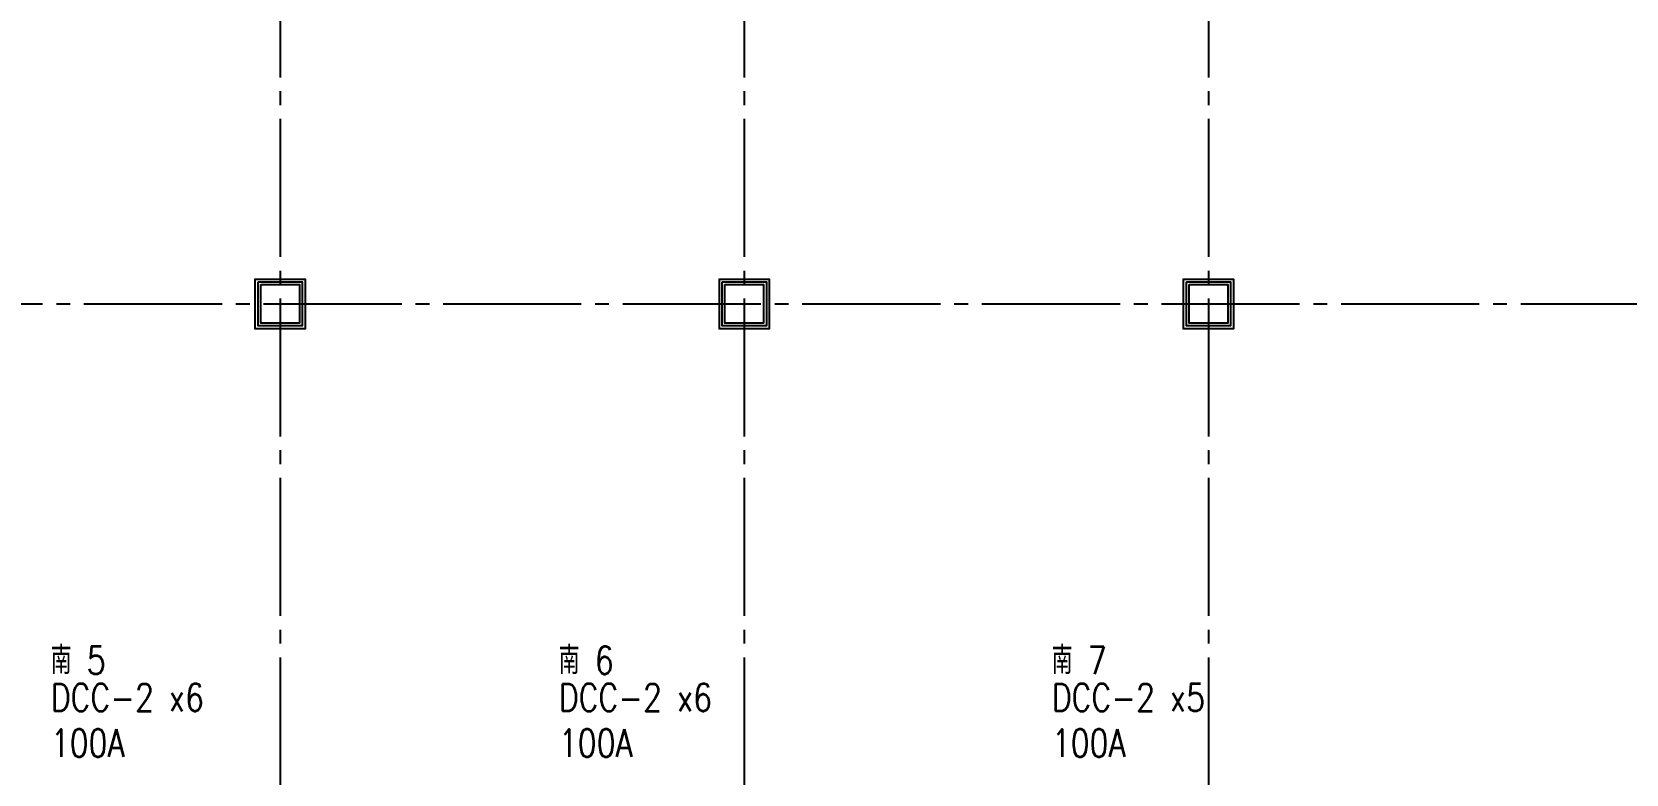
# Model space of a CAD drawing. Extents: x -18489 to 195597, y -1599 to 112111.
# Drawn here: x 4711 to 7596, y 649 to 1992 of the extents above; entities that cross this region are included whole.
import ezdxf
from ezdxf.enums import TextEntityAlignment as Align

# ---------------------------------------------------------------- set-up
doc = ezdxf.new("R2010")
doc.units = 0
doc.header["$LTSCALE"] = 100
doc.linetypes.add('X-S-FAB-L10$0$COL-CEN-LIN', pattern=[3.25, 2.5, -0.25, 0.25, -0.25])
for name, color, linetype in [('188K-SM-03-F10-ARCH-PA-Y2257103$0$K-AREA', 53, 'Continuous'), ('188K-SM-03-F10-ARCH-PA-Y2257103$0$K-AREA-細區', 53, 'Continuous'), ('188K-SM-03-F10-ARCH-PA-Y2257103$0$K-P1S-4.2-單抗', 53, 'Continuous'), ('188K-SM-07-F10-MECH-CR PIPE-Y2257103$0$00_閥站分組', 1, 'Continuous'), ('X-S-FAB-L10$0$0-DIM-TXT', 8, 'Continuous'), ('X-S-FAB-L10$0$BLOCK', 8, 'Continuous'), ('X-S-FAB-L10$0$CCL', 8, 'X-S-FAB-L10$0$COL-CEN-LIN'), ('X-S-FAB-L10$0$COL-S', 8, 'Continuous')]:
    doc.layers.add(name, color=color, linetype=linetype)
doc.styles.add('188K-SM-07-F10-MECH-CR PIPE-Y2257103$0$XFM1Q20-200k$0$12P7-XCM2P10$0$AA-TXT', font='simplex.shx', dxfattribs={"bigfont": 'china.shx'})
doc.styles.add('X-S-FAB-L10$0$CHINA', font='simplex.shx', dxfattribs={"width": 0.75, "bigfont": 'chineset.shx'})
doc.styles.add('X-S-FAB-L10$0$Standard', font='', dxfattribs={"width": 0.8})
doc.styles.add('X-S-FAB-L10$0$TG_NOTE_TEXT', font='simplex.shx', dxfattribs={"width": 0.75, "bigfont": 'chineset.shx'})
doc.styles.get('X-S-FAB-L10$0$Standard').set_extended_font_data('Microsoft JhengHei')

# ---------------------------------------------------------------- blocks, each defined once
blk = doc.blocks.new('X-S-FAB-L10$0$FAB2-L05')
at = {"layer": 'X-S-FAB-L10$0$CCL'}
for p, q in [((-21000, 11005), (-21000, 0)), ((-20160, 11005), (-20160, 0)), ((-19320, 11005), (-19320, 0)), ((-26880, 2220), (1210, 2220))]:
    blk.add_line(p, q, dxfattribs=at)
at = {"layer": 'X-S-FAB-L10$0$COL-S'}
for points in [[(-21035, 2255), (-20965, 2255), (-20965, 2185), (-21035, 2185)], [(-20195, 2255), (-20125, 2255), (-20125, 2185), (-20195, 2185)], [(-19355, 2255), (-19285, 2255), (-19285, 2185), (-19355, 2185)]]:
    blk.add_lwpolyline(points, close=True, dxfattribs=at)
blk = doc.blocks.new('X-S-FAB-L10')
at = {"layer": 'X-S-FAB-L10$0$COL-S'}
for p, q in [((5125, 1535), (5195, 1535)), ((5125, 1465), (5125, 1535)), ((5195, 1535), (5195, 1465)), ((5965, 1535), (6035, 1535)), ((5965, 1465), (5965, 1535)), ((6035, 1535), (6035, 1465)), ((6805, 1535), (6875, 1535)), ((6805, 1465), (6805, 1535)), ((6875, 1535), (6875, 1465)), ((5195, 1465), (5125, 1465)), ((6035, 1465), (5965, 1465)), ((6875, 1465), (6805, 1465))]:
    blk.add_line(p, q, dxfattribs=at)
at = {"layer": 'X-S-FAB-L10$0$BLOCK'}
blk.add_blockref('X-S-FAB-L10$0$FAB2-L05', (26160, -720), dxfattribs=at)
at = {"style": 'X-S-FAB-L10$0$TG_NOTE_TEXT', "width": 0.5, "flags": 1}
for p in [(7463.301, 9020), (18268.251, 8649), (11197.77, 4800.167), (16485.801, 4800.167), (25420.27, 2635), (13360, 320.001, 0), (7463.301, -33.333)]:
    blk.add_attdef('WH', text='', height=20, dxfattribs=at).set_placement(p, align=Align.BOTTOM_LEFT)
at = {"width": 0.5}
for style, p in [('X-S-FAB-L10$0$TG_NOTE_TEXT', (7585, 9020)), ('X-S-FAB-L10$0$TG_NOTE_TEXT', (18389.95, 8649)), ('X-S-FAB-L10$0$TG_NOTE_TEXT', (11117.5, 4813.5)), ('X-S-FAB-L10$0$TG_NOTE_TEXT', (16607.5, 4813.5)), ('X-S-FAB-L10$0$TG_NOTE_TEXT', (25350, 2635)), ('X-S-FAB-L10$0$Standard', (13129.375, 325.001, 0)), ('X-S-FAB-L10$0$TG_NOTE_TEXT', (7585, -20))]:
    blk.add_attdef('DESC', text='', height=10, dxfattribs=dict(at, style=style)).set_placement(p, align=Align.BOTTOM_LEFT)
for tag, style, p in [('TYPE', 'X-S-FAB-L10$0$TG_NOTE_TEXT', (7619.286, 9020)), ('NO', 'X-S-FAB-L10$0$TG_NOTE_TEXT', (7650.095, 9020)), ('TYPE', 'X-S-FAB-L10$0$TG_NOTE_TEXT', (18424.236, 8649)), ('NO', 'X-S-FAB-L10$0$TG_NOTE_TEXT', (18455.045, 8649)), ('NO', 'X-S-FAB-L10$0$TG_NOTE_TEXT', (11088.595, 4813.5)), ('TYPE', 'X-S-FAB-L10$0$TG_NOTE_TEXT', (11151.786, 4813.5)), ('TYPE', 'X-S-FAB-L10$0$TG_NOTE_TEXT', (16641.786, 4813.5)), ('NO', 'X-S-FAB-L10$0$TG_NOTE_TEXT', (16672.595, 4813.5)), ('NO', 'X-S-FAB-L10$0$TG_NOTE_TEXT', (25313, 2635)), ('TYPE', 'X-S-FAB-L10$0$TG_NOTE_TEXT', (25350, 2635)), ('NO', 'X-S-FAB-L10$0$Standard', (13100, 320.001, 0)), ('TYPE', 'X-S-FAB-L10$0$Standard', (13129.375, 320.001, 0)), ('TYPE', 'X-S-FAB-L10$0$TG_NOTE_TEXT', (7619.286, -20)), ('NO', 'X-S-FAB-L10$0$TG_NOTE_TEXT', (7650.095, -20))]:
    blk.add_attdef(tag, text='', height=10, dxfattribs=dict(at, style=style)).set_placement(p, align=Align.BOTTOM_RIGHT)
at = {"style": 'X-S-FAB-L10$0$TG_NOTE_TEXT', "width": 0.5, "flags": 1}
for rotation, p in [(180, (43, 7480)), (180, (943, 7480)), (90, (24310, 3717.77)), (270, (17080, 1711.699))]:
    blk.add_attdef('WH', text='', height=20, rotation=rotation, dxfattribs=at).set_placement(p, align=Align.BOTTOM_LEFT)
at = {"width": 0.5}
for rotation, style, p in [(180, 'X-S-FAB-L10$0$Standard', (317.625, 7480)), (180, 'X-S-FAB-L10$0$Standard', (1217.625, 7480)), (90, 'X-S-FAB-L10$0$TG_NOTE_TEXT', (24310, 3647.5)), (270, 'X-S-FAB-L10$0$TG_NOTE_TEXT', (17080, 1605))]:
    blk.add_attdef('DESC', text='', height=10, rotation=rotation, dxfattribs=dict(at, style=style)).set_placement(p, align=Align.BOTTOM_LEFT)
for tag, rotation, style, p in [('TYPE', 180, 'X-S-FAB-L10$0$Standard', (317.625, 7480)), ('NO', 180, 'X-S-FAB-L10$0$Standard', (347, 7480)), ('TYPE', 180, 'X-S-FAB-L10$0$Standard', (1217.625, 7480)), ('NO', 180, 'X-S-FAB-L10$0$Standard', (1247, 7480)), ('TYPE', 90, 'X-S-FAB-L10$0$TG_NOTE_TEXT', (24310, 3647.5)), ('NO', 90, 'X-S-FAB-L10$0$TG_NOTE_TEXT', (24310, 3610.5)), ('TYPE', 270, 'X-S-FAB-L10$0$TG_NOTE_TEXT', (17080, 1605)), ('NO', 270, 'X-S-FAB-L10$0$TG_NOTE_TEXT', (17080, 1573))]:
    blk.add_attdef(tag, text='', height=10, rotation=rotation, dxfattribs=dict(at, style=style)).set_placement(p, align=Align.BOTTOM_RIGHT)
at = {"layer": 'X-S-FAB-L10$0$0-DIM-TXT', "style": 'X-S-FAB-L10$0$CHINA', "width": 0.75}
for p in [(667.414, 7855.1, -2689.4), (22627.353, 6728.814), (25644.722, 6728.814), (24778.787, 5569.051), (1118.252, 4980), (417.801, 4594.623), (23874.84, 4355), (22927.43, 4330.122), (23749.869, 3901.367), (417.801, 3765.236), (1118.252, 3730), (417.801, 3115.79), (536.882, 2227.832), (16908.994, 1782.652), (888.445, 880.466), (16977.43, 750), (18878.841, 750), (25641.221, 553.233), (21364.03, 526.894)]:
    blk.add_attdef('HIG', text='', height=80, dxfattribs=at).set_placement(p, align=Align.MIDDLE_LEFT)
blk = doc.blocks.new('188K-SM-07-F10-MECH-CR PIPE-Y2257103')
at = {"layer": '188K-SM-07-F10-MECH-CR PIPE-Y2257103$0$00_閥站分組', "style": '188K-SM-07-F10-MECH-CR PIPE-Y2257103$0$XFM1Q20-200k$0$12P7-XCM2P10$0$AA-TXT', "width": 0.8}
for s, p in [('南 5', (4744.65, 854.959)), ('南 6', (5664.087, 854.959)), ('南 7', (6556.2, 854.959)), ('DCC-2 x6', (4744.65, 787.459)), ('DCC-2 x6', (5664.087, 787.459)), ('DCC-2 x5', (6556.2, 787.459)), ('100A', (4744.65, 704.816)), ('100A', (5664.087, 704.816)), ('100A', (6556.2, 704.816))]:
    blk.add_text(s, height=50, dxfattribs=at).set_placement(p, align=Align.MIDDLE_LEFT)
blk = doc.blocks.new('188K-SM-03-F10-ARCH-PA-Y2257103')
at = {"layer": '188K-SM-03-F10-ARCH-PA-Y2257103$0$K-AREA', "color": 1, "const_width": 3}
for points in [[(5115, 1545), (5205, 1545), (5205, 1455), (5115, 1455)], [(5955, 1545), (6045, 1545), (6045, 1455), (5955, 1455)], [(6795, 1545), (6885, 1545), (6885, 1455), (6795, 1455)]]:
    blk.add_lwpolyline(points, close=True, dxfattribs=at)
at = {"layer": '188K-SM-03-F10-ARCH-PA-Y2257103$0$K-AREA-細區', "const_width": 1}
for points in [[(5115, 1545), (5205, 1545), (5205, 1455), (5115, 1455)], [(5955, 1545), (6045, 1545), (6045, 1455), (5955, 1455)], [(6795, 1545), (6885, 1545), (6885, 1455), (6795, 1455)]]:
    blk.add_lwpolyline(points, close=True, dxfattribs=at)
at = {"layer": '188K-SM-03-F10-ARCH-PA-Y2257103$0$K-P1S-4.2-單抗'}
for points in [[(5115, 1545), (5205, 1545), (5205, 1455), (5115, 1455)], [(5120, 1540), (5200, 1540), (5200, 1460), (5120, 1460)], [(5955, 1545), (6045, 1545), (6045, 1455), (5955, 1455)], [(5960, 1540), (6040, 1540), (6040, 1460), (5960, 1460)], [(6795, 1545), (6885, 1545), (6885, 1455), (6795, 1455)], [(6800, 1540), (6880, 1540), (6880, 1460), (6800, 1460)]]:
    blk.add_lwpolyline(points, close=True, dxfattribs=at)

msp = doc.modelspace()

# ---------------------------------------------------------------- block references
msp.add_blockref('X-S-FAB-L10', (0, 0))

# ---------------------------------------------------------------- next in the draw order: block references
msp.add_blockref('188K-SM-07-F10-MECH-CR PIPE-Y2257103', (0, 0))

# ---------------------------------------------------------------- next in the draw order: block references
msp.add_blockref('188K-SM-03-F10-ARCH-PA-Y2257103', (0, 0))

doc.saveas('drawing.dxf')
